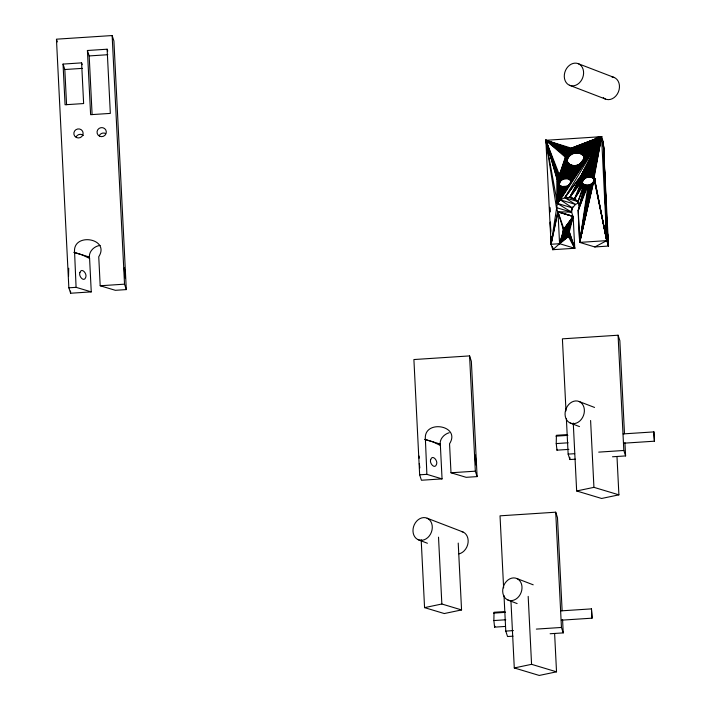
<?xml version="1.0" encoding="UTF-8"?>
<svg xmlns="http://www.w3.org/2000/svg" width="711" height="711" viewBox="0 0 711 711"><rect width="100%" height="100%" fill="white"/><g stroke="black" fill="none" stroke-linecap="round" stroke-linejoin="round"><path stroke-width="1.07" d="M552.376 246.584L552.838 249.694L559.575 243.704L563.894 229.031L565.325 227.849L566.258 227.902L568.8 230.506L574.746 248.263L559.575 243.704L551.061 244.264L557.762 211.727L572.933 216.286L571.6 212.189L557.353 203.39L557.548 177.848L558.837 175.608L570.026 164.517C573.813 166.596 578.905 165.61 581.687 162.312L601.55 136.663L603.328 142.093L608.509 246.059L594.831 246.957L579.661 242.398L578.079 210.625L588.113 185.144C602.377 182.14 588.441 163.228 581.083 175.537L564.818 197.694L560.339 199.844L557.353 203.39L551.061 244.264L552.838 249.694L574.746 248.263L573.155 216.491L557.762 211.727L556.429 207.63L545.87 140.298L601.55 136.663L606.741 240.629L608.509 246.059L606.723 225.263L603.328 142.093L606.741 240.629L594.831 246.957M607.301 230.871L608.509 246.059L607.212 229.422L603.328 142.093L606.741 240.629L579.661 242.398L578.283 210.385L584.682 184.736C581.083 183.474 579.278 178.905 581.083 175.537L601.55 136.663L596.165 137.57M566.623 162.108C563.832 157.149 565.734 150.101 571.315 148.146L601.55 136.663L594.2 177.101L606.741 240.629L607.336 234.079L606.741 240.629L594.165 179.652L579.661 242.398L588.113 185.144L584.682 184.736L577.865 202.057L579.198 206.146L586.371 185.153L578.283 210.385L587.242 185.198M572.435 147.79L574.212 153.229L573.581 147.577L601.55 136.663L593.685 175.484L594.867 179.11L593.996 176.284L601.55 136.663L572.435 147.79L573.093 153.585L571.315 148.146L572.035 154.074L570.258 148.635L545.87 140.298L558.97 184.949L560.615 181.038L559.441 174.986L565.467 158.295L567.111 162.597C566.338 154.118 578.47 149.443 583.633 156.189C583.989 149.825 576.781 145.817 571.315 148.146L545.87 140.298L551.061 244.264L557.984 211.94L573.155 216.491L569.298 231.893L574.746 248.263L568.445 236.621L565.147 236.834M578.194 203.106L575.51 204.404L572.515 207.95L557.353 203.39L569.973 183.536C574.684 177.128 564.81 169.387 559.441 174.986L561.219 180.416L560.615 181.038L545.87 140.298L569.262 149.248L571.04 154.687L570.258 148.635M571.306 179.812L570.489 177.003L583.411 159.326L583.891 155.958L582.531 151.674L601.55 136.663L593.276 174.737L594.547 179.483C591.481 175.67 585.624 176.799 582.727 180.247M573.581 147.577L575.359 153.007L574.746 147.497L601.55 136.663L557.353 203.39L557.486 182.043L558.428 184.807M606.794 231.564L606.741 240.629L594.289 178.808M594.885 180.043L594.298 177.954L606.741 240.629L603.328 142.093L606.972 226.765M569.449 184.229L557.353 203.39L557.797 182.834L558.677 185.624L557.282 181.216L557.353 203.39L569.449 184.229L601.55 136.663L575.91 147.568L576.523 152.927L574.381 152.394M606.918 232.808L606.741 240.629L606.59 228.702M550.794 236.514L551.061 244.264L551.061 236.39M565.129 236.932L568.445 236.621L567.636 237.003C564.454 236.887 563.156 232.861 563.53 230.16L557.984 211.94L559.575 243.704L569.067 235.821L569.511 233.341L563.983 233.039M607.052 233.75L606.741 240.629L606.679 230.151M568.836 184.851L557.353 203.39L558.713 184.273L558.206 183.58L558.748 185.455L545.87 140.298L568.356 149.977L570.124 155.416L569.262 149.248M568.16 185.402L557.353 203.39L559.299 184.896L558.713 184.273M567.414 185.864L566.614 186.229L557.353 203.39L559.966 185.438L559.299 184.896M575.537 152.483L577.688 152.998L577.056 147.772L601.55 136.663L564.818 197.694L569.884 197.356L580.398 178.008L582.167 183.438L582.851 180.967L585.411 176.968M588.975 184.984L579.661 242.398L593.605 181.278M589.81 184.718L579.661 242.398L593.17 182.025M590.61 184.345L579.661 242.398L592.645 182.718M568.356 149.977L569.315 156.242L567.538 150.812L545.87 140.298L557.353 203.39L560.695 185.891L559.966 185.438M606.554 225.494L603.328 142.093L606.847 225.822M591.356 183.891L579.661 242.398L592.041 183.34M557.762 211.727L571.6 212.189L572.515 207.95L560.339 199.844L601.55 136.663L578.159 148.119L578.825 153.212L575.599 152.43M579.207 148.599L580.985 154.038L580.185 149.212L601.55 136.663L592.183 173.431L593.961 178.861L592.77 174.053L601.55 136.663L579.207 148.599L579.936 153.558L578.159 148.119M557.184 180.372L557.353 203.39L561.486 186.246L560.695 185.891M581.074 149.932L582.842 155.362L581.856 150.759L601.55 136.663L590.788 172.435L592.556 177.866L591.516 172.889L601.55 136.663L581.074 149.932L581.953 154.643L580.185 149.212M565.778 186.495L557.353 203.39L562.312 186.504L566.614 186.229M579.198 206.146L585.509 184.993M562.49 230.915L568.8 230.506L573.155 216.491L563.894 229.031L557.984 211.94M565.565 237.119L567.636 237.003L559.575 243.704L563.45 231.51M584.033 155.478L583.491 153.727L601.55 136.663L589.17 171.813L590.948 177.252L589.997 172.08L601.55 136.663L583.073 152.669L584.06 156.216L582.531 151.674M566.845 151.736L568.045 158.171L566.267 152.741L545.87 140.298L559.441 174.986L565.334 157.167L545.87 140.298L559.095 184.105L545.87 140.298L566.845 151.736L568.613 157.167L567.538 150.812M564.916 186.655L557.353 203.39L563.174 186.664M583.891 155.958L601.55 136.663L587.437 171.609L589.215 177.039L588.317 171.662L601.55 136.663L583.767 154.829M566.703 236.95L559.575 243.704L563.663 232.959M563.69 229.591L568.08 229.306L573.155 216.491L564.516 228.231M557.353 203.39L564.045 186.717M571.075 164.996L560.872 173.982L562.65 179.412L561.672 173.608L571.075 164.996L560.126 174.435L561.219 180.416L563.441 179.039L562.508 173.342L571.075 164.996L559.441 174.986L565.743 159.397L566.694 162.206M583.873 157.095L601.55 136.663L581.509 174.79L582.851 180.967L581.083 175.537L582.522 181.767L580.745 176.328L569.884 197.356L574.541 198.92L583.9 184.371L577.865 202.057L574.541 198.92L581.402 182.069L569.884 197.356L578.15 201.355M583.411 159.326L601.55 136.663L585.704 171.831L587.482 177.261L586.566 171.671L601.55 136.663L583.713 158.224M583.162 183.918L574.541 198.92L581.909 182.763M569.049 163.912L559.441 174.986L566.152 160.455L570.026 164.517M571.813 208.865L572.737 206.874M582.389 161.388L601.55 136.663L584.069 172.462L585.846 177.892L584.869 172.098L601.55 136.663L582.967 160.384M571.111 210.927L572.515 207.95M565.76 236.443L559.575 243.704L564.161 234.346M563.112 228.675L567.2 228.409L573.155 216.491L565.325 227.849M571.386 179.652L570.8 177.794L601.55 136.663L582.647 173.475L584.415 178.905L583.322 172.924L601.55 136.663L570.489 177.003L571.377 179.714M574.541 198.92L582.496 183.376M581.642 181.465L583.287 180.221L582.033 174.097L601.55 136.663L571.004 178.621M560.339 199.844L575.51 204.404L564.818 197.694L580.745 176.328L582.291 182.594L580.514 177.163L569.884 197.356L575.946 199.187M568.747 165.005L568.16 163.192L559.441 174.986L566.703 161.45L567.191 163.219M68.718 268.225L68.54 276.499M568.871 449.388L556.962 450.161L556.233 443.575L556.411 435.301L567.236 434.599M556.962 450.161L557.415 449.316M505.414 626.435L494.589 627.138L493.861 620.552L494.038 612.278L504.872 611.576M494.589 627.138L495.043 626.293M581.82 183.376L580.478 179.705L569.884 197.356L580.994 181.323L581.58 183.18M564.161 228.044L566.258 227.902L573.155 216.491M559.441 174.986L567.369 162.366L567.965 164.179M654.413 441.193L653.836 431.906L654.413 441.193L623.689 443.202M592.05 618.17L591.463 608.883L592.05 618.17L561.326 620.179M559.575 243.704L564.881 235.545M570.4 182.789L601.55 136.663L571.102 179.465M570.737 181.989L601.55 136.663L571.093 180.318M570.969 181.163L601.55 136.663M570.489 177.003L580.878 163.139L570.08 176.257L571.351 180.994L567.742 178.763L563.441 179.039L561.672 173.608M575.643 165.547L567.582 173.955L569.36 179.385L568.32 174.408L576.799 165.325L568.987 174.95L570.755 180.381L569.573 175.564L577.91 164.97L568.987 174.95L570.089 179.839L568.32 174.408L575.643 165.547L566.8 173.591L567.742 178.763L565.974 173.333L573.315 165.556L564.241 173.12L565.147 178.612L563.37 173.182L572.177 165.343L564.241 173.12L566.018 178.559L565.112 173.173L573.315 165.556M571.351 180.994L569.573 175.564L578.976 164.481M569.573 175.564L579.972 163.868L570.08 176.257L571.262 179.874M572.177 165.343L562.508 173.342L564.285 178.772L563.37 173.182M449.228 432.715C443.842 434.19 438.971 439.629 440.385 445.442L442.055 478.894L421.427 480.245L419.65 474.815L413.9 359.544L469.58 355.909L471.357 361.339L477.108 476.61L466.158 477.321L450.996 472.771L449.548 443.78C461.439 425.089 423.027 419.019 425.4 439.505L432.928 441.86L440.385 445.442M573.262 423.036L576.657 490.972L593.934 487.346L618.899 494.847L616.988 456.498M618.899 494.847L601.613 498.473L576.657 490.972M421.179 539.685L424.565 607.629L441.851 604.003L461.555 609.931L458.222 543.08M461.555 609.931L444.277 613.549L424.565 607.629M510.951 601.106L514.284 667.949L531.57 664.323L556.526 671.824L554.616 633.474M556.526 671.824L539.249 675.45L514.284 667.949M563.494 234.408L569.511 233.341L562.916 233.768M100.135 245.419C94.021 246.077 88.066 252.023 89.586 258.431L91.257 291.883L70.629 293.234L68.851 287.804L56.453 39.185L112.134 35.55L113.911 40.98L126.309 289.599L115.36 290.31L100.189 285.76L98.749 256.769C110.64 238.078 72.229 232.008 74.593 252.494L82.129 254.849L89.586 258.431M564.01 235.545L569.44 234.692L574.746 248.263L569.067 235.821L564.854 236.096M564.845 236.372L569.067 235.821M107.13 49.21L110.329 113.404L90.608 114.684L87.409 50.499L107.13 49.21L107.725 51.023M87.409 50.499L89.186 55.929L107.814 54.72M81.605 62.87L83.631 103.557L65.074 104.766L63.048 64.088L81.605 62.87L82.192 64.683M63.048 64.088L64.817 69.518L82.289 68.38M74.593 252.494L76.086 287.333L91.257 291.883M563.859 232.248L569.298 231.893L562.712 231.546M564.001 235.048L569.44 234.692M565.583 237.136L567.636 237.003M68.851 287.804L76.086 287.333M100.189 285.76L124.532 284.169L126.309 289.599M624.489 433.746L619.85 340.649L618.072 335.219L562.401 338.845L565.992 410.896M425.4 439.505L426.884 474.344L442.055 478.894M555.958 436.145L567.867 435.372M623.112 433.906L653.836 431.906M556.233 443.575L568.142 442.802M566.374 418.655L568.142 454.116L574.692 453.689M598.715 452.125L623.823 450.481L625.6 455.92L612.5 456.773M568.142 454.116L569.92 459.546L575.377 459.19M419.65 474.815L426.884 474.344M450.996 472.771L475.33 471.18L477.108 476.61M562.125 610.722L557.477 517.626L555.709 512.196L500.029 515.831L503.619 587.873M493.585 613.122L505.494 612.349M560.748 610.882L591.463 608.883M493.861 620.552L505.77 619.779M504.01 595.631L505.779 631.092L513.422 630.595M536.343 629.102L561.45 627.457L563.228 632.897L550.127 633.75M513.013 636.167L507.547 636.523L505.779 631.092M564.143 228.018L566.258 227.902M564.099 228.444L567.2 228.409M563.032 229.2L568.08 229.306M563.485 230.284L568.8 230.506M564.818 197.694L577.963 201.64M556.429 207.63L571.6 212.189M73.757 252.334L89.515 257.071M424.556 439.345L440.313 444.082M561.486 186.246L562.312 186.504M578.399 63.741A11.652 9.341 -69 0 1 579.145 83.08A11.652 9.341 -69 0 1 564.285 76.672A11.652 9.341 -69 0 1 578.399 63.741L614.268 77.508M569.484 85.258L605.354 99.025M579.181 401.537A11.652 9.341 -69 0 1 579.927 420.876A11.652 9.341 -69 0 1 565.067 414.477A11.652 9.341 -69 0 1 579.181 401.537L594.547 407.439M570.266 423.054L579.492 426.6M427.089 518.195A11.652 9.341 -69 0 1 427.835 537.534A11.652 9.341 -69 0 1 412.984 531.135A11.652 9.341 -69 0 1 427.089 518.195L462.959 531.97M418.184 539.711L427.409 543.257M516.808 578.514A11.652 9.341 -69 0 1 517.555 597.853A11.652 9.341 -69 0 1 502.695 591.454A11.652 9.341 -69 0 1 516.808 578.514L533.206 584.815M507.903 600.031L517.119 603.577M565.823 153.798L567.289 160.331L565.512 154.9L545.87 140.298L558.313 176.301L559.655 182.478L545.87 140.298L565.823 153.798L567.6 159.228L566.267 152.741M545.87 140.298L565.352 156.029L567.129 161.459L565.512 154.9M557.282 181.216L558.624 184.887M565.743 159.397L566.943 162.863L565.467 158.295M594.2 177.101L594.831 178.95M581.625 183.296L580.683 180.532L569.884 197.356L580.38 178.861L581.865 183.385M593.276 174.737L594.894 179.759M592.77 174.053L594.876 180.612M591.516 172.889L593.294 178.328L592.183 173.431M589.997 172.08L591.774 177.51L590.788 172.435M583.073 152.669L584.087 155.54M581.856 150.759L583.633 156.189M588.317 171.662L590.086 177.092L589.17 171.813M586.566 171.671L588.344 177.101L587.437 171.609M577.056 147.772L578.825 153.212M584.869 172.098L586.646 177.528L585.704 171.831M575.91 147.568L577.688 152.998M583.322 172.924L585.1 178.354L584.069 172.462M574.746 147.497L576.523 152.927M582.033 174.097L583.811 179.528L582.647 173.475M581.509 174.79L583.287 180.221M580.478 179.705L581.66 183.331M565.334 157.167L567.289 163.254M565.112 173.173L566.889 178.603L565.974 173.333L574.479 165.619L566.8 173.591L568.578 179.021L567.582 173.955M560.126 174.435L561.903 179.865L560.872 173.982M558.313 176.301L560.09 181.732L558.837 175.608M557.548 177.848L559.326 183.278L557.877 177.048M56.747 40.092L57.342 41.896M593.685 175.484L594.778 179.234M558.357 182.834L558.97 184.949L557.317 178.674M580.398 178.008L582.158 184.291M557.193 179.519L558.659 184.753M565.352 156.029L567.111 162.597M580.514 177.163L582.167 183.438M568.16 163.192L568.551 165.032M419.339 463.51L419.819 467.9M552.607 247.579L552.838 249.694L552.687 247.481M607.372 233.324L608.509 246.059L607.354 232.213M624.933 442.615L625.6 455.92M618.072 335.219L623.823 450.481M590.601 420.503L593.934 487.346M569.813 457.333L569.92 459.546M562.57 619.592L563.228 632.897M555.709 512.196L561.45 627.457M528.184 596.387L531.57 664.323M469.58 355.909L475.33 471.18M438.518 537.16L441.851 604.003M112.134 35.55L124.532 284.169M89.186 55.929L92.11 114.587M64.817 69.518L66.576 104.704M70.513 291.021L70.629 293.234M603.328 142.093L606.527 226.249M550.492 222.285L550.652 231.519L550.341 222.721M419.063 456.08L419.143 458.204M549.799 207.319L549.958 211.718M549.799 207.728L549.95 212.154M550.296 222.116L550.678 233.19M550.821 236.825L551.061 244.264M99.318 135.561A4.657 4.515 -18.1 0 1 105.575 133.49M76.13 136.85A4.657 4.515 -18.1 0 1 83.383 135.437M461.403 531.49A11.652 9.341 -69 0 1 468.087 542.52A11.652 9.341 -69 0 1 458.933 553.896M611.895 76.921A11.652 9.341 -69 0 1 618.392 91.968A11.652 9.341 -69 0 1 603.284 97.7M124.274 268.083C125.358 288.568 125.465 271.326 124.274 268.083M475.072 455.093C476.157 475.579 476.263 458.337 475.072 455.093M79.872 272.606C78.334 276.09 84.049 282.845 85.764 277.246C87.302 273.771 81.596 267.016 79.872 272.606M430.67 459.617C429.133 463.101 434.848 469.855 436.563 464.256C438.109 460.781 432.395 454.027 430.67 459.617M99.549 136.192A4.657 4.515 -18.1 0 0 106.312 131.819A4.657 4.515 -18.1 0 0 99.158 128.362A4.657 4.515 -18.1 0 0 99.549 136.192M76.361 137.49A4.657 4.515 -18.1 0 0 83.125 133.117A4.657 4.515 -18.1 0 0 75.97 129.66A4.657 4.515 -18.1 0 0 76.361 137.49"/></g></svg>
